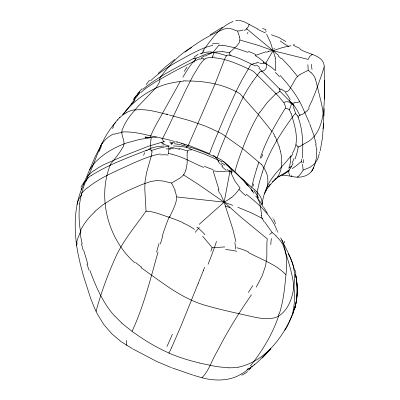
<?xml version="1.0" encoding="UTF-8"?>
<svg xmlns="http://www.w3.org/2000/svg" width="400" height="400" viewBox="0 0 400 400"><rect width="100%" height="100%" fill="white"/><g stroke="black" fill="none" stroke-linecap="round" stroke-linejoin="round"><path stroke-width="0.6" d="M262.195 204.565L261.845 200.65A23.345 18.235 -5.2 0 0 258.67 194.115L256.45 191.66M260.2 158.36C265.905 140.315 275.885 123.63 285.585 107.775C286.22 105.635 282.15 102.345 285.255 101.935C288.395 100.86 291.07 103.595 294.16 103.285M324.575 99.02L324.495 80.655C324.18 99.79 326.765 132.06 306.145 142.81M324.605 83.315L324.585 72.365M290.905 155.725L290.485 161.59L289.255 168.19M281.785 162.43L281.57 157.265L280.64 151.765M323.94 116.16L324.26 108.555M302.46 158.095C303.18 143.91 302.965 128.87 297.445 115.61M281.88 239.935C286.14 249.7 287.475 260.68 286.31 271.24C284.85 285.545 283.825 300.06 279.275 313.845M251.54 190.275L251.61 189.13M324.47 95.06L324.64 90.47M323.02 128.69C324.65 118.845 322.81 108.88 320.455 99.315M188.255 145.415L176.76 141.74M323.575 123.465L322.445 137.79L320.235 150.885M292.36 153.355C300.195 141.295 294.81 126.23 291.225 113.615M298.45 117.375L298.82 116.02L299.785 115.225L297.415 110.655L294.85 106.77M187.12 152.47L187.175 163.27L185.905 170.12M132.365 348.665L121.105 341.67L111.995 333.995L103.975 324.75L97.595 314.495L94.205 307.34L90.625 298.28L83.46 275.915L80.3 263.985L77.91 253.085L76.665 245.815L77.1 242.675M319.535 151.84L319.41 152.935M151.2 138.155L150.965 139.61M160.095 77.685A6.695 1.23 -40.6 0 0 159.805 78.55L159.835 80.66L159.38 82.48L156.49 87.215L137.54 106.95L130.42 115.45A95.885 24.585 -34.5 0 0 122.965 128.105C118.82 134.805 127.535 141.77 122.265 148.165C119.335 153.435 115.375 158.025 111.645 162.735A8.125 1.73 -41.8 0 0 110.38 164.545M324.2 71.94L324.235 66.44L321.92 74.15L315.73 91.405L311.885 100.945L308.705 107.46M289.02 171.255L288.96 169.935M324.22 66.44C323.77 54.675 307.185 54.335 299.96 49.06M79.595 203.84C81.26 192.9 84.495 182.14 89.99 172.495C97.215 156.25 101.745 138.445 113.77 124.755M298.245 146.97L296.94 153.125L295.105 158.905M319.28 153.805L317.635 159.325L314.605 163.79L309.82 167.425L303.11 170.095L301.91 172.045A21.315 17.48 -71.5 0 1 297.855 176.88M251.855 187.295L252.69 183.15A130.435 12.565 -65.4 0 1 256.775 168.585M149.95 137.395L153.43 129.905A87.865 2.135 -60.1 0 1 156.51 124.01L180.27 81.51M235.915 241.76L232.815 229.085L224.135 202.17L230.065 170.9L229.82 170.82M257.78 189.49L257.15 194.205L257.2 197.85M96.035 311.375C101.32 292.02 108.29 273 116.725 254.79C124.005 239.93 134.555 227.075 144.195 213.735M150.94 139.745L150.355 145.05M82.435 187.115C74.435 205.445 74.055 226.265 76.665 245.815M264.475 193.885C267.22 189.02 268.375 183.235 267.685 177.685A22.18 18.68 42.1 0 0 265.06 169.835L263.16 166.685A14 12.855 82.5 0 0 261.445 164.345M294.305 307.75L294.205 308.265M293.98 309.31L293.795 310.105M235.06 171.305L236.38 166.42A91.22 6.285 -65.7 0 1 238.435 160.04C243.92 144.445 249.84 128.835 258.45 114.65L240.365 94.16A8.85 8.765 49.5 0 0 239.17 93.26C222.81 83.835 203.775 80.755 185.11 80.98M294.315 309.755C297.81 298.345 298.04 286.145 295.585 274.505C297.975 286.15 297.84 298.355 294.315 309.755C297.78 298.32 297.935 286.175 295.585 274.505M258.895 68.165L279.13 88.485L279.885 90.045L279.88 91.1L291.65 103.14L290.685 106.69L289.255 109.885A9.77 5.94 77 0 1 291.08 113.685M213.1 55.065L212.17 57.755M293.665 310.635L292.98 313.08M77.07 204.545L77.56 202.865M168.195 153.74L169.01 149.245L168.715 146.01L161.95 143.63M158.045 251.97C150.52 278.76 143.795 306 132.065 331.34C143.63 339.745 155.895 347.285 169.01 353.025M160.32 244.025L162.52 236.78M294.12 309.93L295.445 305.52L292.795 314.255M82.46 187.03L84.9 181.225M313.58 167.345L313.41 167.87M256.77 168.6L258.89 162.13M292.89 313.355L288.905 323.02M81.195 189.91L81.875 188.05M217.28 157.57L217.685 156.35A77.185 3.3 -65.9 0 1 221.215 146.7L232.75 118.805L243.15 97.115M262.405 172.175C268.65 151.925 280.175 133.97 292.54 116.97M289.04 255.355C292.675 261.87 294.54 269.32 294.61 276.77C294.21 290.96 291.29 307.895 278.52 316.225C272.42 334.445 262.21 351.045 250.315 366.04M202.64 236.22L210.82 246.01L212.13 247.765L211.86 248.52M209.625 153.515L210.055 152.305A75.695 2.45 -65.9 0 1 213.765 142.645L225.185 115.42L236.03 91.64M211.78 248.745L210.87 251.235M314.48 165.8L316.555 157.525L316.805 149.17M83.245 184.77L95.12 156.805L101.555 144.27M313.275 168.24C311.42 173.56 305.795 176.44 300.49 177.06A26.115 12.95 27.7 0 1 299.815 177.125L297.34 177.175A26.13 12.95 27.8 0 1 294.28 176.89L291.72 176.47M204.65 267.295L203.445 270.315M198.22 283.36L181.065 325.84L171.475 347.9M188.335 145.385L189.29 143.165A76.635 0.4 -66 0 1 193.38 133.755L214.635 84.945L225.28 57.63L225.98 56.425L226.925 55.735L216.665 52.81M169.555 217.43C172.235 210.75 176.555 204.33 176.69 196.92L224.135 202.17L232.81 205.35M80.985 230.755L80.02 233.02L82.155 244.005M110.445 164.5C97 197.71 108.005 239.155 134.715 262.72M267.305 186.295C272.545 174.795 282.63 166.775 290.11 156.88M292.91 164.04L293.1 163.655M89.67 169.795L90.3 168.63M131.2 104.52L131.655 103.675M162.55 138.44L165.205 133.395A82.82 2.155 -66.1 0 0 168.16 127.415L184.935 91.78L192.815 76.175L199.905 64.53L203.855 59.695L205.135 59.065M290.97 45.705L282.505 47.55L273.06 50.705L265.685 63.35L265.935 63.815M101.92 143.645L102.65 142.41M256.255 287.175L262.305 275.51L265.69 265.31L266.825 257.03L266.89 242.91L267.25 238.88L240.52 216.815L224.135 202.17L198.175 184.265L183.455 174.825M182.78 77.27L188.495 68.13L192.82 62.28M161.82 138.24C162.74 138.415 162.775 142.045 164.845 141.905M291.03 167.405L288.89 170.495L285.81 173.125M112.715 126.15C116.245 120.705 120.76 115.67 126.61 112.68M100.685 145.73C103.905 140.73 108.23 136.185 113.825 133.905M251.465 294.795C238.98 312.725 227.43 331.305 217.54 350.8C212.055 359.52 209.3 370.325 201.94 377.76L193.45 375.245M81.26 195.33L81.805 194.505M160.155 77.645C168.75 65.855 178.65 54.595 191.59 47.47M259.945 112.3L267.51 102.185L275.07 94.56M249.965 66.09L242.275 79.43A133.86 38.415 -72.1 0 0 236.035 91.66M219.12 44.895L213.155 52.3L204.855 56.175M265.765 190.94L270.075 184.57L268.775 186.445L273.365 181.295M292.69 116.755L294.565 114.23L295.745 113.805L293.21 106.405M252.43 81.845L259.305 72.555M145.85 211.4L145.505 211.895M145.3 212.18L144.465 213.36M311.66 171.26L312.495 169.98A31.915 28.565 37.8 0 0 314.33 165.74M136.99 96.07L138.08 94.59M171.92 143.335L171.115 144.19M238.785 189.76L240.06 188.075L234.975 181.105L230.91 172.8M238.67 189.915L235.23 194.125L231.865 197.315M85.525 181.67L86.625 180.24M306.52 110.905L304.955 112.715M114.195 124.23L115.04 123.2M122.475 114.795L128.62 107.54L137.73 95.205M115.46 122.695L115.885 122.195M202.75 51.095C210.985 40.065 219.115 27.59 232.2 21.835M125.885 110.92C134.045 101.335 144.37 93.62 155.7 88.175A79.56 74.8 64.2 0 1 158.14 87.095M230.525 51.69L236.785 45.98L239.07 42.985A40.42 16.88 26.1 0 0 239.67 39.92M117.57 120.245L117.99 119.77M137.88 95.035L140.125 92.635M93.765 163.92C101.875 154.75 112.67 148.31 124 143.925A84.76 50.645 6.2 0 1 126.595 142.975L139.32 139.485L154.835 137.03A14.34 13.25 -59.5 0 1 156.635 136.925M119.65 117.915L120.06 117.46M248.46 368.19L247.055 369.675M140.8 92.495L146.88 87.55L155.8 81.725L173.675 71.695L193.46 61.555L195.375 59.65M150.565 80.87C162.14 69.455 176.825 61.9 190.94 54.125C197.975 50.625 205.095 46.905 212.87 45.385M267.13 352.75L256.895 362.76L249.13 368.99M199.12 224.395L224.135 202.17L230.04 198.7M195.805 59.235L195.49 59.54M269.505 234.42L272.175 232.55L276.2 235.795M186.755 146.155L188.155 145.125L209.29 153.585M186.715 146.19L186.33 146.74L186.765 147.26L191.725 149.55L204.235 153.99L221.895 161.715M312.07 54.6L312.23 54.375L309.7 56.43L308.19 59.425L273.06 50.705L258.995 45.585L239.95 40.03A38.23 15.89 26.6 0 0 239.615 37.34M142.825 89.305C158.285 76.58 176.47 67.645 194.05 58.2M87.24 188.08C100.805 176.85 117.655 170.59 133.39 163.04C142.145 159.395 150.96 155.435 160.39 153.925M94.775 211.455L102.745 204.94L113.575 198.045L127.16 190.97L141.71 184.635L150.485 181.575L156.54 180.545L163.11 181L171.575 183.035L180.305 177.865A51.165 27.795 25.5 0 0 183.495 174.85M254.12 364.4L254.465 364.085M158.265 73.33L165.865 66.55L174.775 59.405M272.325 181.765L272.425 181.75M301.57 161.25L296.455 165.655L292.27 168.585M252.37 365.945L251.38 366.795M297.8 176.79L297.34 177.175M275.34 178.845L275.63 178.6M273.835 180.455L280.575 175.37L288.89 170.495M250.37 367.645L250.705 367.36M184.95 52.135C196.87 42.815 209.985 34.695 224.075 29.095C227.14 28.06 230.49 28.4 233.48 29.525C236.56 31.525 239.755 31.245 243.085 29.94M250.025 367.925L243.875 372.505L238.48 375.625A66.1 45.18 29.4 0 1 235.745 376.845L234.79 377.215A57.99 39.76 29.9 0 1 230.505 378.57L229.57 378.795A54.29 37.285 30.2 0 1 225.7 379.51C217.765 380.615 209.66 379.79 201.94 377.76M91.38 175.465C108.77 164.475 128.45 157.46 147.555 149.915M94.135 170.61L98.65 167.49L103.735 164.69L123.69 155.95L148.615 146.185L163.905 141.66M299.855 74.58L308.2 70.305L311.085 72.65M272.695 181.57C277.665 178.385 280.56 172.76 281.365 167.025A38.24 31.225 53.5 0 0 281.78 162.425M277.48 177.195L277.815 176.975M195.02 57.58L194.415 57.97M279.075 91.87L276.095 93.765L278.575 96.335M222.535 27.19L210.175 34.83M300.16 146.255L302.8 144.575M278.155 176.76L278.51 176.555M303.145 144.375L305.965 142.9M278.685 176.455L282.33 175.255A13.91 7.15 28.5 0 1 285.045 175.305L286.375 175.475A39.06 20.44 29.2 0 1 287.41 175.65L291.54 176.435M278.52 316.225C271.49 319.885 263.17 318.735 255.69 317.43C239.345 313.705 222.885 310.34 206.755 305.735C181.84 299.02 161.69 282.075 140.965 267.61M251.48 64.62L253.7 63.61M150.385 137.52L151.19 137.49M193.46 61.555L199.81 58.735M148.01 149.72C152.785 147.06 158.365 146.345 163.78 145.995M158.14 87.095C166.17 83.63 174.83 82.025 183.48 81.11M200.005 53.925C204.3 52.325 209.01 51.265 213.565 52.345M151.155 150.54L159.45 148.09L169.255 145.99M300.18 115.08L300.84 114.89M208.655 53.35C203.275 54.635 198.84 58.13 193.525 58.545M232.335 21.795L233 21.645M235.7 20.605L238.64 20.205M300.91 114.87L302.345 114.4A19.26 12.445 67.5 0 0 304.835 112.53M265.91 51.795L255.125 55.55L259.46 58.27L263.86 61.965M261.17 71.29C264.52 71.24 267.39 68.285 266.275 64.835M145.995 150.575L147.415 150.275M238.39 367.21C263.945 361.7 282.25 338.82 291.95 315.725C298.855 291.56 290.39 266.62 282.575 243.735M268.17 51.315L273.06 50.705L278.585 55.385M256.865 62.775L259.075 62.55M227.1 171.085L219.93 171.715L213.125 170.795L218.97 189.71M134.775 110.045C145.95 108.575 157 111.905 167.725 114.62M212.13 247.765L224.855 246.93M201.93 58.155L203.225 58.355L204.025 59.455M121.875 132C133.55 131.28 144.97 134.5 156.2 137.25M285.61 108.425L287.665 108.74L289.255 109.885M173.395 145.92L180.42 146.32L187.01 147.41M150.76 137.345L145.535 137.285L149.23 137.435M228.81 367.855L216.665 366.63L199.495 363.045M229.485 55.405C238.7 57.17 247.085 62.415 255.745 65.965M156.63 136.98L170.18 140.205M214.455 57.79C227.865 58.99 240.225 65.125 252.275 70.68A11.81 11.2 17.9 0 1 253.795 71.71L272.635 90.24A57.915 3.635 44 0 1 276.08 93.755M222.455 51.59L229.845 52.775M149.24 137.39L144.965 137.07L148.37 137.45M239.215 20.24L244.47 21.9L257.535 28.86M222.265 45.1L233.28 47.405L248.065 52.36M263.39 62.745L263.67 62.79A4.815 2.04 19.3 0 1 265.485 63.305M174.535 143.74C190.685 146.06 205.865 152.51 220.5 159.46A14.295 10.98 21 0 1 222.375 160.635L234.32 171.01L244.05 180.9M172.06 154.36C183.25 156.985 193.18 163.085 203.71 167.46M169.315 115.025L189.385 120.505L204.355 125.725A173.425 157.905 18.6 0 1 211.265 128.675L221.18 133.41A21.775 21.62 -0.5 0 1 222.225 134L242.595 148.51L261.4 164.4M178.805 148.29L187.5 150.965A18.9 8.875 20.6 0 0 187.405 152.54M170.59 140.315L171.625 140.6M172.26 140.78L173.335 141.085M173.77 141.205L174.655 141.46M175.545 141.72L176 141.85M176.45 141.985L177.365 142.26M181.565 143.555L182.04 143.705M182.985 144.01L183.46 144.165M192.84 375.045L172.5 368.03M184.41 144.48L184.885 144.64M271.375 34.79L279.06 37.56L285.885 41.565M171.875 367.8L171.245 367.575M170.62 367.345L156.32 361.275L132.92 348.97M237.855 207.265L252.205 213.25L262.82 218.675M248.06 252.31C260.68 259.225 275.67 264.055 285.76 274.565M183.095 222.615L174.645 219.225L157.335 213.265L151.555 211.765L146.045 211.11L144.8 189.245L145.01 181.715L146.61 172.475L151.3 155.86L151.9 152.325M227.635 169.83L227.325 169.64M266.6 64.095L271.315 67.2L275.46 70.67L275.675 63.61L275.215 58.18M280.945 89.87L279.175 88.565M132.065 331.34L121.74 323.15M224.455 162.215L227.825 165.34A9.15 0.47 55.4 0 1 229.03 166.77M231.045 172.07C233.6 173.23 231.105 169.18 230.325 168.49M241.585 178.4L254.485 189.685M225.84 164.285C235.405 172.755 245.155 181.24 252.995 191.395M241.08 177.91L243.885 180.71M274.815 56.165L273.06 50.705L246.465 28.585L248.27 26.78L249.13 24.34M246.13 194.095C258.225 203.805 270.52 214.345 276.48 229.105M222.97 166.23L220.99 164.25M281.775 58.37L289.56 66.66L297.57 76.44M278.85 96.63L283.425 102.08M280.15 75.455C288.805 85.07 297.08 95.31 302.445 107.18M291.98 176.515L291.095 175.45M114.83 316.295C103.08 303.225 95.92 286.84 89.97 270.505M243.93 180.805L245.455 182.57A79.2 65.925 69.3 0 1 248.39 186.22M244.22 181.09L247.67 185.325M215.685 157.185L213.755 155.63A186.695 20.105 -89.1 0 0 213.045 155.49M215.72 157.22L216.75 158.59M258.45 114.65L272.245 131.755M250.985 188.855L252.79 191.73M229.08 166.855L230.1 168.195M272.905 132.62L274.47 134.98M230.415 171.39L230.08 170.905M252.98 191.99L253.165 192.255M253.355 192.515L253.915 193.305M218.495 161.23L216.905 158.83M272.175 232.55L264.54 221.8M296.18 144.65L297.09 146.12M255.755 196.005L255.94 196.28M256.12 196.56L256.485 197.115M263.5 206.97L267.395 213.23M266.56 34.215L270.445 42.265L273.06 50.705M288.14 253.825L288.44 254.325M288.59 254.58L288.89 255.095M291.65 103.14L292.505 104.845M281.365 239.205C286.46 249.305 292.065 259.36 294.54 270.5M290.24 99.74L288.08 96.045L284.945 91.8L287.295 91.53L289.385 89.82L295.665 78.67A44.61 27.555 32.9 0 1 297.645 76.5A43.335 26.845 34.8 0 1 299.93 74.655M281.26 239L280.95 238.38M171.575 183.035L175.295 190.545M262.925 206.63L260.195 201.775L257.01 197.27L259.745 202.975L260.705 208.46M280.64 237.755L280.845 238.17M276.585 229.32L276.79 229.75M276.995 230.175L277.195 230.605M277.4 231.03L277.6 231.455M277.8 231.88L278.005 232.305M302.605 107.525L302.765 107.87M302.925 108.215L309.165 122.485M224.135 202.17L220.46 193.725M275.245 136.525L279.215 146.67M309.32 122.855L309.47 123.23M309.775 123.975L313.79 135.03L316.19 144.375M315.47 79.265L316.795 84.27M237.635 31.255L239.7 37.365M87.835 264.26L83.6 249.9M261.72 215.78L260.725 208.79M150.975 147.235L150.43 145.55M320.355 98.9L316.865 84.6M303.045 169.475L302.55 164.205M303.085 169.825L303.11 170.095M307.88 64.6L308.2 70.305M227.595 171.575A15.35 7.525 16.2 0 1 230.395 171.425M230.84 170.9A12.88 3.33 63.7 0 1 231.835 173.26M245.88 195.77A41.4 20.975 54.2 0 1 239.285 189.56M262.115 218.395A58.605 19.545 29.9 0 1 261.2 215.55M264.01 221.61A56.935 18.46 31.3 0 1 262.365 218.485M270.79 244.7A43.12 12.79 73.6 0 1 271.47 238.515M236.79 247.735A58.695 43.47 32.3 0 1 248.235 251.75M225.56 249.595A52.78 38.04 31.7 0 1 236.77 251.29M234.845 242.415A80.93 53.37 -59.3 0 1 235.55 249.025M196.78 227.035A49.96 41.165 24 0 1 205.035 234.745M182.985 222.975A48.255 34.435 30 0 1 194.59 229.385M195.215 232.33A78.35 33.775 -72.3 0 1 199.35 227.44M162.185 236.47A49.09 10.18 -74.2 0 1 169.51 216.26M174.73 190.6A44.22 27.635 8.2 0 1 176.52 196.915M185.705 170.04A54.205 29.45 24.9 0 1 183.615 174.91M213.125 169.565A37.215 18.145 22.7 0 1 204.36 166.275M146.205 211.16A14.605 5.03 -53.6 0 1 146 211.46M150.475 145.55A51.63 16 -4.7 0 1 150.55 145.04M150.845 147.3A5.42 1.805 -31 0 1 150.51 148.35M160.645 154.96A34.12 29.71 32.2 0 1 168.195 155.015M168.2 153.61A36.08 33.845 55.7 0 1 172.08 154.215M144.62 152.54A88.975 3.095 -67.8 0 1 143.6 155.405M172.72 143.565A26.185 0.755 10 0 1 170.375 143.12M174.835 142.905A20.54 1.41 8.1 0 1 169.54 142.005M141.68 267.22A66.675 29.94 28.5 0 1 135.51 262.465M81.165 193.95A69.305 51.205 44.4 0 1 87.085 187.905M77.335 202.695A52.55 37.91 58 0 1 81.195 195.265M87.205 176.68A67.83 50.385 48.5 0 1 94.065 170.525M85.51 181.82A53.19 37.94 65.3 0 1 88.11 177.655M90.385 168.7A52.64 40.415 53.5 0 1 93.855 164.01M80.79 233.17A242.345 139.155 24.1 0 1 79.7 203.885M76.54 242.54A80.55 64.12 10.5 0 1 80.125 233.06M121.97 323.03A64.745 38.985 28.2 0 1 115.08 316.22M126.865 345.495A52.405 9.145 -73 0 1 126.475 340.365M81.01 187.265A47.3 33.585 62.3 0 1 85.065 181.1M288.7 323.305A59.225 45.845 35 0 1 284.755 330.18M278.92 313.745A122.91 117.89 -10.8 0 1 278.155 316.115M238.345 367.15A56.42 34.64 26.9 0 1 228.775 367.78M295.38 270.48A72.93 57.055 13.1 0 1 295.86 274.125M275.455 230.955A24.82 2.12 52.1 0 1 275.53 231.065M272.795 217.785A22.79 5.565 43.8 0 1 272.91 217.975M273.55 219.045A22.79 5.565 43.8 0 1 275.28 223.855M187.52 150.975A6.74 3.185 13.8 0 1 191.8 149.85M156.605 252.09A102.53 16.84 -73.9 0 1 159.075 243.455M222.71 161.225A152.34 23.065 78.1 0 1 224.465 162.275M216.505 241.385A53.9 5.465 -66.8 0 1 208.04 264.315M203.54 270.125A89.58 0.615 -68.2 0 1 198.165 283.55M252.365 191.285A5.03 0.9 64.2 0 1 252.03 191.14M252.74 285.59A93.945 39.56 -57.1 0 1 248.34 292.52M171.47 347.91A51.48 4.375 -69 0 1 169.005 353.035M172.39 334.225A55.6 4.655 -69.1 0 1 166.95 346.52M199.49 362.925A127.64 81.065 27 0 1 168.965 353.175M82.94 249.72A393.01 205.275 30.4 0 1 81.54 243.825M89.06 270.25A388.26 193.37 33.8 0 1 86.97 264.005M229.81 170.86A6.035 3.215 19.5 0 1 227.6 169.855M226.155 170.13A20.735 10.365 20.4 0 1 221.825 166.32M220.42 164.14A29.215 9.78 29.1 0 1 218.015 161.08M80.505 230.52A92.865 74.185 25.7 0 1 95.075 211.71M148.515 149.14A17.155 5.825 -37 0 1 151.39 150.365M150.78 150.795A22.825 6.615 -30.1 0 1 152.255 152.13M163.79 143.38A30.89 6.475 0.4 0 1 161.5 142.525M284.405 241.265A77.405 9.56 47.1 0 1 284.68 242.84M231.005 171.965A2.815 0.64 61.3 0 1 230.4 171.285M253.87 190.645A17.94 5.59 52.4 0 1 258.665 197.935M86.245 179.85A59.81 43.64 49.8 0 1 91.29 175.345M275.81 236.025A25.14 15.675 26.4 0 1 282.265 243.75M221.275 162.785A19.01 15.48 21.4 0 1 224.95 165.145M184.245 71.43A72.405 6.58 -62.9 0 1 187.005 67.085M243.13 97.07A116.13 53.005 -76.1 0 1 252.425 81.82M258.325 114.355A84.455 42.71 -78.6 0 1 259.83 112.01M261.48 157.9A90.535 9.4 -65.1 0 1 262.805 154.235M262.11 204.29A190.055 99.465 1.4 0 1 267.365 186.3M123.775 113.91A45.995 37.395 -4.3 0 1 126.065 111.02M126.525 112.545A29.05 26.76 36.4 0 1 134.705 109.775M256.275 65.07A15.37 14.14 17.3 0 1 259.625 67.49M311.13 72.605A18.335 17.615 -29.2 0 1 315.525 79.245M133.74 99.875A38.18 30.555 -15.7 0 1 136.21 95.75M137.37 94.225A48.47 41.33 -6.8 0 1 142.075 88.755M249.87 65.955A8.12 5.395 76.8 0 1 251.435 64.495M284.785 91.175A14.06 6.945 56.3 0 1 281.025 88.89M265.97 63.79A2.24 1.07 67.5 0 1 266.32 64.85M266.57 63.55A9.995 4.285 68.1 0 1 265.725 62.755M226.745 55.41A6.665 5.68 25.3 0 1 229.465 55.055M309.19 107.94A59.57 40.115 58.9 0 1 306.895 111.335M133.56 99.21A55.735 47.165 -5.1 0 1 139.935 91.85M132.315 103.875A43.62 33.775 -17.4 0 1 135.075 99.92M183.345 80.935A12.45 5.31 1.5 0 1 185.03 80.785M199.895 59.28A9.095 5.8 -32.5 0 1 201.855 58.655M201.415 57.9A26.21 16.98 -6.7 0 1 204.355 55.815M193.74 62.475A43.895 23.98 -8.7 0 1 194.405 61.775M198.245 54.185A13.5 2.465 -32 0 1 194.34 56.85M203.925 50.66A17.89 5.405 -30.2 0 1 201.52 53.61M302.85 144.335A16.3 7.05 -48.6 0 1 303.2 144.135M303.35 162.925A26.575 7.32 -83.4 0 1 303.29 159.52M301.315 161.835A28.555 9.235 -81.7 0 1 301.305 159.165M301.545 162.99A25.585 7 -47.1 0 1 302.275 162.33M265.065 63.52A11.85 5.59 16 0 1 263.295 62.01M259.74 63.315A16.945 7.755 20.2 0 1 263.78 63.61M253.81 63.73A24.145 14.575 31.1 0 1 256.98 62.935M274.115 135.34A15.215 9.22 73.5 0 1 274.83 136.82M283.325 102.2A22.89 17.5 -76.1 0 1 283.625 102.67M274.97 94.375A47.92 33.395 71.2 0 1 276.015 93.605M295.76 113.765A5.91 4.22 81.5 0 1 297.285 115.75M279.85 91.045A4.09 2.67 -87.8 0 1 279.05 91.755M273.82 49.225A35.95 1.28 -64.4 0 1 274.395 48.12M259.28 72.52A7.48 5.25 76.6 0 1 261.135 71.175M247.885 32.18A33.31 0.29 -81.9 0 1 247.675 33.775M230.345 51.61A15.125 7.37 20.7 0 0 229.81 52.765A5.39 2.57 14 0 0 231.01 55.695M299.66 101.63A17.665 10.865 51 0 1 293.895 102.34M299.8 115.45A8.375 5.24 -74 0 1 300.18 115.28M279.1 146.69A51.325 41.265 54.7 0 1 280.53 151.77M292.725 153.95A36.77 21.565 -83.1 0 1 291.21 156.335M291.02 155.975A38.395 21.28 -81 0 1 290.215 157.13M298.185 147.085A5.67 3.13 -64 0 1 297.31 145.885M300.125 146.035A5.625 3.21 -53.3 0 1 298.25 146.94M315.66 144.415A58.255 50.265 20.4 0 1 316.425 149.17M146.145 84.615A53.69 46.525 -2.6 0 1 149.61 80.235M212.16 57.13A22.45 19.005 -2.6 0 1 214.525 57.175M204.9 58.68A17.475 13.67 -1.9 0 1 212.165 57.3M212.315 43.925A26.36 22.505 15.8 0 1 218.995 43.245M219.15 45.23A27.69 19.93 8.4 0 1 222.24 45.435M196.275 58.365A4.41 1.145 -28.8 0 1 195.28 59.295M248.28 51.335A30.795 14.33 22.7 0 1 255.92 54.735M247.175 28.81A29.69 9.705 12.4 0 1 244.085 30.36M266.075 29.755A30.42 3.65 23 0 1 262.565 28.385M265.52 32.96A29.37 8.075 27.6 0 1 257.395 29.075M265.21 30.795A52.07 9.705 83.5 0 1 266.335 31.395M300.03 48.46A35.08 8.375 25.3 0 1 293.295 45.215M288.935 46.675A31.91 8.58 25.4 0 1 280.195 40.92M293.455 44.32A53.26 7.74 -27.6 0 1 294.42 44.695M312.03 69.42A29.33 7.32 71.6 0 1 311.35 64.3M275.325 72.345A34.69 10.715 50.1 0 1 279.5 76.7M253.16 186.13A91.48 9.17 -65 0 1 253.65 183.885M114.15 134.305A30.23 21.53 22.6 0 1 122.125 132.625M257.795 189.46A157.66 28.255 -58.1 0 1 262.425 172.15M112.365 128.505A41.94 34.385 -1.5 0 1 113.705 126.66M166.43 114.015A54.93 1.435 14.5 0 1 168.365 114.51M99.265 151.355A44.18 34.295 52.1 0 1 101.455 146.32M254.6 189.7A14.415 3.515 38 0 1 256.55 191.695M166.08 148.87A54.2 23.865 17.2 0 1 170.685 149.1M170.355 147.175A42.175 8.35 18.7 0 1 179.75 149.37M172.03 143.685A17.565 1.615 -28.5 0 1 171.705 144.49M169.74 148.62A49.66 21.355 0.1 0 1 173.425 148.56M225.265 205.945A114.82 18.13 15.7 0 1 229.835 207.59M231.63 197.235A85.61 33.885 12.1 0 1 229.77 198.595M219.57 193.43A105.15 49.24 40 0 1 218.135 189.395M274.935 56.175A65.72 37.59 11.1 0 1 275.31 58.185M278.115 55.88A94.975 91.17 0.3 0 1 281.295 58.825M266.23 52.145A84.27 37.345 38.7 0 1 268.52 51.715M291.52 166.3A51.89 34.06 -42.8 0 1 288.36 168.135M285.755 173A25.35 20.035 -74.6 0 1 282.305 175.15M289.95 175.68A30.96 16.29 -3.7 0 1 288.67 171.275M292.725 163.925A30.015 23.755 -73.9 0 1 290.87 167.265M294.01 158.45A48.01 39.3 -75.1 0 1 292.085 163.07M287.25 172.12A32.82 9.17 -58 0 1 287.225 170.625M291.68 103.08A42.175 30.2 89.4 0 1 294.92 106.665M289.53 100.29A31.685 24.87 -78.3 0 1 290.79 103.645M293.12 104.205A32.325 22.89 -86 0 1 293.875 105.79M208.71 53.545A45.74 45.565 -54.7 0 1 213.195 52.515M213.31 52.185A14.28 6.415 -39.1 0 1 213.565 54.835M213.215 52.535A35.71 33.835 11.4 0 1 222.455 51.735M213.525 52.655A42.115 39.255 -65 0 1 216.625 53.03M247.56 371.535A47.085 26.19 89.5 0 1 241.555 375.18M250.59 368.175A66.1 29.775 -76.4 0 1 248.645 370.255M270.87 348.855L262.125 357.935L270.87 348.855"/></g></svg>
